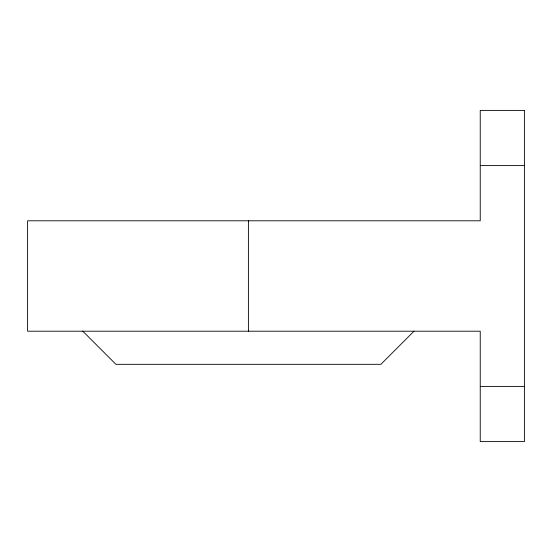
<?xml version="1.0" encoding="UTF-8"?>
<svg xmlns="http://www.w3.org/2000/svg" width="552" height="552" viewBox="0 0 552 552"><rect width="100%" height="100%" fill="white"/><g stroke="black" fill="none" stroke-linecap="round" stroke-linejoin="round"><path stroke-width="0.83" d="M414 331.2L380.88 364.32L115.92 364.32L82.8 331.2M480.24 165.6L524.4 165.6M480.24 386.4L524.4 386.4M248.4 220.8L248.4 331.2M524.4 110.4L480.24 110.4L480.24 220.8L27.6 220.8L27.6 331.2L480.24 331.2L480.24 441.6L524.4 441.6L524.4 110.4"/></g></svg>
